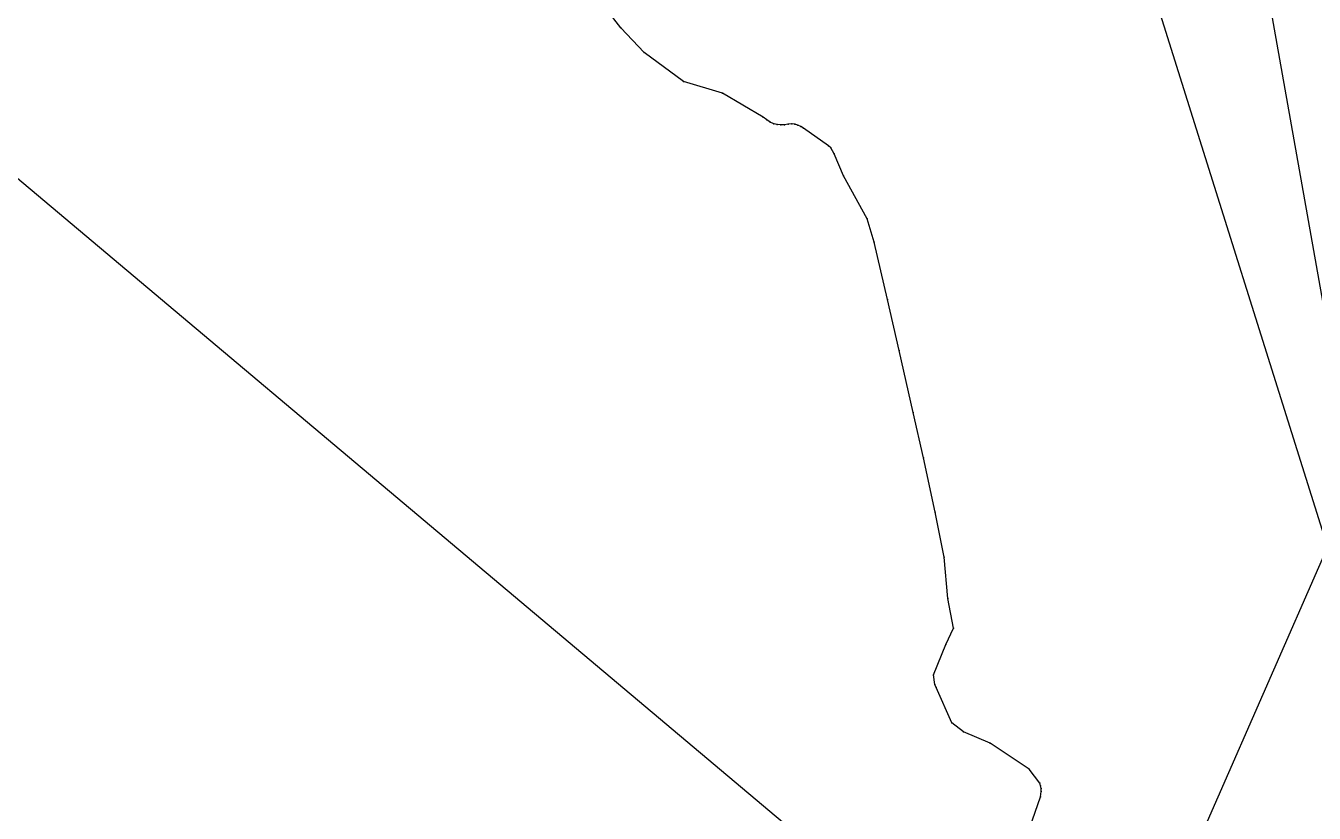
# Model space of a CAD drawing. Header units: metres. Extents: x 534009 to 558760, y 1823984 to 1869097.
# Drawn here: x 540975 to 546383, y 1831795 to 1835099 of the extents above; entities that cross this region are included whole.
import ezdxf

# ---------------------------------------------------------------- set-up
doc = ezdxf.new("R2010")
doc.units = ezdxf.units.M
doc.header["$MEASUREMENT"] = 0
doc.layers.add('Unknown_Line_Type', color=7, linetype='Continuous')
doc.layers.add('Unknown_Point_Feature', color=7, linetype='Continuous')

msp = doc.modelspace()

# ---------------------------------------------------------------- linework, layer by layer
at = {"layer": 'Unknown_Line_Type', "color": 4}
for points in [[(548737.1, 1838156.5, 377.5), (543641.5, 1826532.8, 215.5), (543640.9, 1826535.5, 212.6), (543642.7, 1826535.8, 213.1), (543653.5, 1826531.9, 216.4), (543657.6, 1826531.8, 223.6), (543659.1, 1826531.3, 227), (543659.4, 1826531.2, 232.8), (543659.1, 1826532.4, 231.3), (543658.5, 1826532.3, 230.9), (543655.5, 1826531.1, 229.4), (543660.2, 1826531.2, 228.4), (551988.3, 1839236.7, 419.3)], [(553226.6, 1824122.8, 425), (536326.1, 1838340.2, 207.8)], [(546549.7, 1836975.6, 370.2), (546280.9, 1837030, 369.8), (545972.9, 1836988, 368.3), (545963.1, 1836977.5, 368.3), (545953.9, 1836966.5, 367.8), (545945.3, 1836954.8, 367.8), (545815.5, 1836802.2, 362.5), (545629.1, 1836717.7, 360.6), (545544.4, 1836657, 358.7), (545490, 1836518.8, 354.9), (545410.4, 1836269.5, 347.6), (545380.4, 1836201, 343.3), (545394.8, 1836223.7, 325.5), (545395.2, 1836244.4, 318.3), (545391.8, 1836250.4, 315.9), (545389.6, 1836254.1, 314.5), (546770.7, 1831855.1, 380.8)], [(546034.7, 1836102.1, 309.2), (546758.7, 1832023.2, 300.1)], [(545189.5, 1831734.8, 219.8), (545234.2, 1831863.4, 222.2), (545237.1, 1831886.7, 223.2), (545236.6, 1831898.4, 223.6), (545234.3, 1831910.1, 224.1), (545230.8, 1831921.6, 224.6), (545187.1, 1831980.4, 225.6), (545023.2, 1832088.8, 227), (544910.2, 1832136.2, 228), (544862.4, 1832173.9, 228.4), (544795.4, 1832322.2, 229.4), (544790.8, 1832335.7, 229.4), (544785.1, 1832375.1, 229.4), (544836.9, 1832502.4, 228.9), (544868.6, 1832571.5, 228.9), (544845.3, 1832695.6, 227.5), (544830, 1832868.8, 228.4), (544792.3, 1833058.5, 228.4), (544742.8, 1833286.8, 226.1), (544699.8, 1833476.6, 228), (544641.2, 1833736.4, 228.9), (544591.2, 1833949.9, 228.9), (544535.3, 1834191.7, 230.9), (544506.6, 1834288.7, 231.3), (544406.8, 1834469, 234.2), (544367.8, 1834561.5, 235.7), (544353.4, 1834586.3, 236.1), (544344, 1834595.7, 236.6), (544239.9, 1834669.9, 236.6), (544227.9, 1834676.7, 236.6), (544215.2, 1834682.6, 236.6), (544202.8, 1834686.3, 237.1), (544189.7, 1834687.6, 237.6), (544174.6, 1834685.7, 237.6), (544159.4, 1834683.5, 237.6), (544144.3, 1834683.3, 238.1), (544129.4, 1834684.8, 238.1), (544114.4, 1834688.2, 238.5), (544099.7, 1834694.6, 238.5), (544085.2, 1834704.3, 239), (544070.5, 1834715.6, 239), (543899.7, 1834816.9, 242.9), (543735, 1834865, 240.9), (543569.9, 1834986.7, 240.5), (543472.2, 1835090, 241.9), (543313.1, 1835297.4, 244.8)]]:
    msp.add_polyline3d(points, dxfattribs=at)
at = {"layer": 'Unknown_Point_Feature'}
for p in [(543472.2, 1835090, 241.9), (543569.9, 1834986.7, 240.5), (543735, 1834865, 240.9), (543899.7, 1834816.9, 242.9), (544070.5, 1834715.6, 239), (544085.2, 1834704.3, 239), (544099.7, 1834694.6, 238.5), (544114.4, 1834688.2, 238.5), (544129.4, 1834684.8, 238.1), (544144.3, 1834683.3, 238.1), (544159.4, 1834683.5, 237.6), (544174.6, 1834685.7, 237.6), (544189.7, 1834687.6, 237.6), (544202.8, 1834686.3, 237.1), (544215.2, 1834682.6, 236.6), (544227.9, 1834676.7, 236.6), (544239.9, 1834669.9, 236.6), (544344, 1834595.7, 236.6), (544353.4, 1834586.3, 236.1), (544367.8, 1834561.5, 235.7), (544406.8, 1834469, 234.2), (544506.6, 1834288.7, 231.3), (544535.3, 1834191.7, 230.9), (544591.2, 1833949.9, 228.9), (544641.2, 1833736.4, 228.9), (544699.8, 1833476.6, 228), (544742.8, 1833286.8, 226.1), (544792.3, 1833058.5, 228.4), (544830, 1832868.8, 228.4), (544845.3, 1832695.6, 227.5), (544868.6, 1832571.5, 228.9), (544836.9, 1832502.4, 228.9), (544785.1, 1832375.1, 229.4), (544790.8, 1832335.7, 229.4), (544795.4, 1832322.2, 229.4), (544862.4, 1832173.9, 228.4), (544910.2, 1832136.2, 228), (545023.2, 1832088.8, 227), (545187.1, 1831980.4, 225.6), (545230.8, 1831921.6, 224.6), (545234.3, 1831910.1, 224.1), (545234.2, 1831863.4, 222.2), (545236.6, 1831898.4, 223.6), (545237.1, 1831886.7, 223.2)]:
    msp.add_point(p, dxfattribs=at)

doc.saveas('drawing.dxf')
